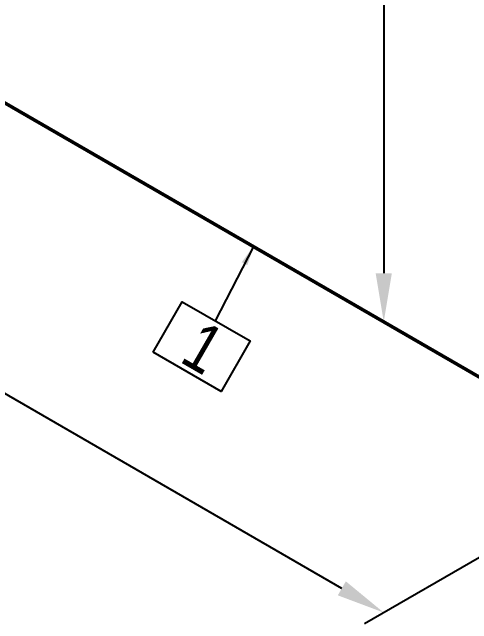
# Model space of a CAD drawing. Header units: millimetres. Extents: x 0 to 594, y 0 to 420.
# Drawn here: x 280.03 to 303.76, y 183.53 to 215.08 of the extents above; entities that cross this region are included whole.
import ezdxf
from ezdxf import colors
from ezdxf.entities.mleader import LeaderData, LeaderLine
from ezdxf.enums import TextEntityAlignment as Align
from ezdxf.math import Vec2, Vec3

# ---------------------------------------------------------------- set-up
doc = ezdxf.new("R2010")
doc.units = ezdxf.units.MM
doc.header["$LTSCALE"] = 0.25
doc.layers.add('주석', color=7, linetype='Continuous')
doc.layers.add('치수', color=1, linetype='Continuous')
doc.layers.add('파이프 작은 보어', color=30, linetype='Continuous', lineweight=50)
doc.styles.add('AdskIsoAnnotation', font='arial.ttf', dxfattribs={"width": 0.8, "height": 1})
doc.styles.add('AdskIsoMetric', font='arial.ttf', dxfattribs={"width": 0.8, "height": 2.5})
doc.styles.add('AdskIsoMetric30', font='arial.ttf', dxfattribs={"width": 0.8, "oblique": 30, "height": 2.5})
doc.styles.get("Standard").update_dxf_attribs({"font": 'arial.ttf'})
doc.dimstyles.new('AdskIsoMetric', dxfattribs={"dimtxt": 2.5, "dimasz": 2.5, "dimexe": 1, "dimexo": 2, "dimgap": 0.8, "dimtad": 1, "dimdec": 0, "dimrnd": 1, "dimzin": 0, "dimdsep": 46, "dimtxsty": 'AdskIsoMetric', "dimcen": 0, "dimclrt": 7, "dimadec": 0, "dimazin": 0, "dimtfac": 1, "dimtdec": 0, "dimtmove": 1, "dimatfit": 3, "dimfxl": 0, "dimfrac": 2, "dimtolj": 1, "dimtzin": 0, "dimarcsym": 0})

# ---------------------------------------------------------------- blocks, each defined once
blk = doc.blocks.new('*D38')
at = {"layer": 'Defpoints', "color": 0}
for p in [(249.729, 227.677), (236.738, 220.177), (312.202, 191.609)]:
    blk.add_point(p, dxfattribs=at)
at = {"layer": '치수', "color": 0, "lineweight": -2}
for p, q in [((247.729, 226.523), (235.738, 219.6)), ((297.046, 185.359), (238.903, 218.927)), ((310.202, 190.454), (298.211, 183.531))]:
    blk.add_line(p, q, dxfattribs=at)
at = {"layer": '치수', "color": 0}
for points in [[(239.112, 219.288), (238.695, 218.567), (236.738, 220.177)], [(297.254, 185.72), (296.838, 184.998), (299.211, 184.109)]]:
    blk.add_solid(points, dxfattribs=at)
at = {"layer": '치수', "color": 7, "insert": (270.241, 203.451), "char_height": 2.5, "attachment_point": 5, "rotation": 330, "style": 'AdskIsoMetric30'}
blk.add_mtext('\\A1;2922', dxfattribs=at)
blk = doc.blocks.new('*D39')
at = {"layer": 'Defpoints', "color": 0}
for p in [(312.202, 229.254), (299.211, 199.109), (312.202, 191.609)]:
    blk.add_point(p, dxfattribs=at)
at = {"layer": '치수', "color": 0, "lineweight": -2}
for p, q in [((310.202, 230.409), (298.211, 237.331)), ((299.211, 234.254), (299.211, 201.609))]:
    blk.add_line(p, q, dxfattribs=at)
at = {"layer": '치수', "color": 0}
for points in [[(298.795, 234.254), (299.628, 234.254), (299.211, 236.754)], [(298.795, 201.609), (299.628, 201.609), (299.211, 199.109)]]:
    blk.add_solid(points, dxfattribs=at)
at = {"layer": '치수', "color": 7, "insert": (296.945, 219.24), "char_height": 2.5, "attachment_point": 5, "rotation": 90, "style": 'AdskIsoMetric30'}
blk.add_mtext('\\A1;4513', dxfattribs=at)
blk = doc.blocks.new('AnnoRect')
at = {"color": 0, "linetype": 'ByBlock', "lineweight": -2}
blk.add_wipeout([(-0.81, -0.6), (-0.81, 0.6), (0.81, 0.6), (0.81, -0.6)], dxfattribs=at)
blk.add_lwpolyline([(-0.81, -0.6), (-0.81, 0.6), (0.81, 0.6), (0.81, -0.6)], close=True, dxfattribs=at)
at = {"color": 0, "linetype": 'ByBlock', "lineweight": -2, "style": 'AdskIsoAnnotation', "width": 0.8}
blk.add_attdef('XX', text='', height=1, dxfattribs=at).set_placement((0, 0), align=Align.MIDDLE_CENTER)

msp = doc.modelspace()

# ---------------------------------------------------------------- linework, layer by layer
at = {"layer": '파이프 작은 보어'}
msp.add_lwpolyline([(306.8983, 194.6705), (255.0321, 224.6155)], dxfattribs=at)

# ---------------------------------------------------------------- dimensions: what is measured, and where the dimension line sits
at = {"layer": '치수'}
for base, p1, p2, angle, text, override, picture, middle in [((299.2112, 199.1087), (312.2016, 229.2538), (312.2016, 191.6087), 270, '4513', {"dimtad": 0, "dimlfac": 119.891528, "dimtxsty": 'AdskIsoMetric30', "dimse1": 0, "dimse2": 1, "dimsd1": 0, "dimsd2": 0, "dimtmove": 1}, '*D39', (296.9449, 219.2397)), ((236.7384, 220.1773), (312.2016, 191.6087), (249.7288, 227.6773), 150, '2922', {"dimtad": 0, "dimlfac": 40.506658, "dimtxsty": 'AdskIsoMetric30', "dimse1": 0, "dimse2": 0, "dimsd1": 0, "dimsd2": 0, "dimtmove": 1}, '*D38', (270.2411, 203.4515))]:
    dim = msp.add_linear_dim(base=base, p1=p1, p2=p2, angle=angle, text=text, dimstyle='AdskIsoMetric', override=override, dxfattribs=at)
    dim.commit()
    dim.dimension.update_dxf_attribs({"geometry": picture, "text_midpoint": middle, "dimtype": 160})

# ---------------------------------------------------------------- leaders
at = {"layer": '주석'}
ml = msp.add_multileader_mtext('Standard', dxfattribs=at)
ml.set_content('')
ml.set_leader_properties()
ml.build(insert=Vec2(0, 0))
ml.multileader.update_dxf_attribs({"dogleg_length": 0, "arrow_head_size": 0})
ctx = ml.context
ctx.base_point, ctx.arrow_head_size, ctx.plane_origin = Vec3(290.5042, 199.1649), 0, Vec3(0.8142, 13.8313)
notes = []
notes.append((ctx, [(0, (1, 1, 0), (290.5042, 199.1649), (-1, 0), 0, [(0, [(292.4845, 202.9923)], 0, [])])]))
ctx.mtext, ml.multileader.dxf.content_type = None, 0
for ctx, leaders in notes:
    for number, flags, end, landing, length, lines in leaders:
        leader = LeaderData()
        leader.index, (leader.has_last_leader_line, leader.has_dogleg_vector, leader.attachment_direction) = number, flags
        leader.last_leader_point, leader.dogleg_vector, leader.dogleg_length = Vec3(end), Vec3(landing), length
        for number, points, colour, breaks in lines:
            line = LeaderLine()
            line.index, line.vertices, line.color, line.breaks = number, Vec3.list(points), colors.encode_raw_color(colour), breaks
            leader.lines.append(line)
        ctx.leaders.append(leader)

# ---------------------------------------------------------------- next in the draw order: block references
ref = msp.add_blockref('AnnoRect', (289.8142, 197.8313), dxfattribs=dict(at, xscale=2.5, yscale=2.5, zscale=2.5, rotation=330.0000000011092))
ref.add_attrib('XX_001', '1', (288.6042, 197.0806), dxfattribs={"layer": '0', "color": 0, "linetype": 'ByBlock', "lineweight": -2, "height": 2.5, "rotation": 330, "style": 'AdskIsoAnnotation', "width": 0.8})

doc.saveas('drawing.dxf')
